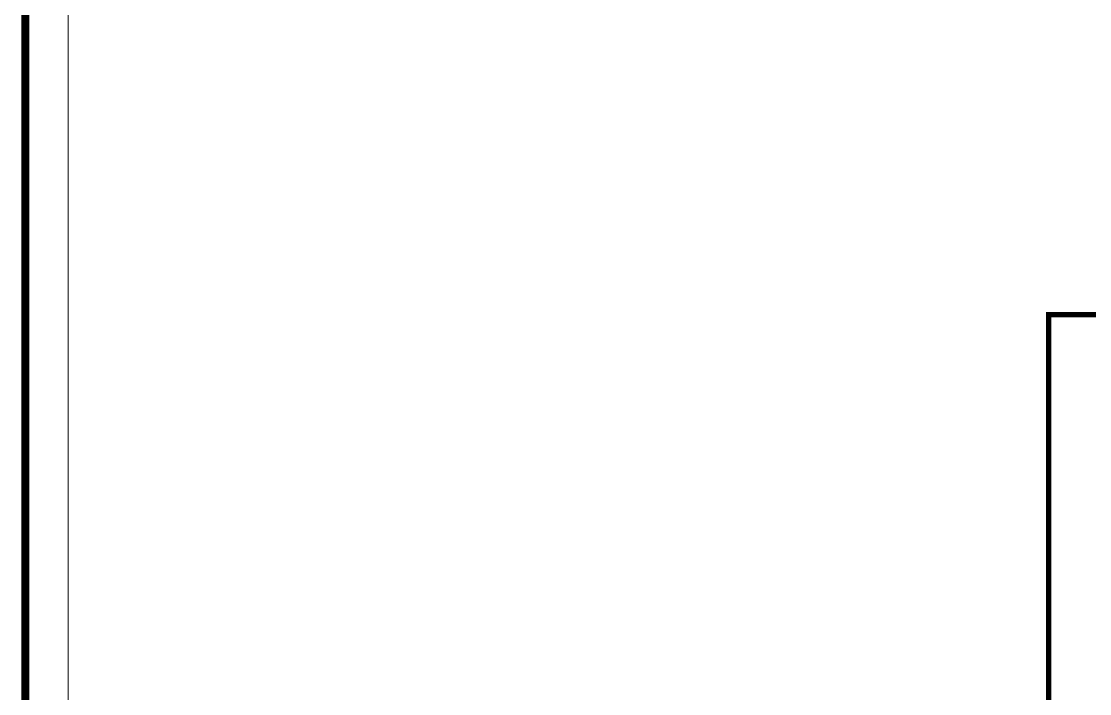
# Model space of a CAD drawing. Header units: millimetres. Extents: x -5 to 817, y 96 to 1062.
# Drawn here: x 2.2 to 134.2, y 178.8 to 261.8 of the extents above; entities that cross this region are included whole.
import ezdxf

# ---------------------------------------------------------------- set-up
doc = ezdxf.new("R2010")
doc.units = ezdxf.units.MM
doc.layers.add('PDF_0', color=7, linetype='Continuous')
doc.layers.add('PDF_NODEBOUNDARY', color=8, linetype='Continuous', true_color=0x808080)

msp = doc.modelspace()

# ---------------------------------------------------------------- linework, layer by layer
at = {"layer": 'PDF_0', "lineweight": 0, "const_width": 0.9893693408203034}
msp.add_lwpolyline([(2.699042504882811, 1061.44795028684), (816.4553253295704, 1061.44795028684), (816.4553253295704, 96.23571087157984), (2.699042504882811, 96.23571087157984)], close=True, dxfattribs=at)
at = {"layer": 'PDF_0', "lineweight": 0}
for points in [[(7.97567898925763, 1056.171313802465), (807.4685538171193, 1056.171313802465), (807.4685538171193, 143.3956494506802), (7.97567898925763, 143.3956494506802)], [(7.97567898925763, 143.3956494506802), (807.4685538171193, 143.3956494506802), (807.4685538171193, 1056.171313802465), (7.97567898925763, 1056.171313802465)]]:
    msp.add_lwpolyline(points, close=True, dxfattribs=at)
at = {"layer": 'PDF_NODEBOUNDARY', "lineweight": 0}
msp.add_lwpolyline([(627.6506761230319, 148.0127063745082, 0.6595795605468311, 0.6595795605468311, 0), (129.173423239743, 148.0127063745082, 0.6595795605468311, 0.6595795605468311, 0), (129.173423239743, 225.5957521838326, 0.6595795605469448, 0.6595795605469448, 0), (187.5874380706743, 225.5957521838326, 0.5771321154785483, 0.5771321154785483, 0), (187.5874380706743, 424.4589896887106, 0.5771321154785483, 0.5771321154785483, 0), (187.5874380706743, 475.6588530761606, 0.6588104916554205, 0.6588104916554205, 0), (125.6281831018037, 475.5764056310922, 0.6593789279948047, 0.6593789279948047, 0), (125.7518542694062, 746.9933947961248, 0.5771321154785483, 0.5771321154785483, 0), (125.7518542694062, 765.956307161847, 0.6276927563374426, 0.6276927563374426, 0), (80.32331203674131, 880.0223474139194, 0, 0, 0)], format="xyseb", dxfattribs=at)

doc.saveas('drawing.dxf')
